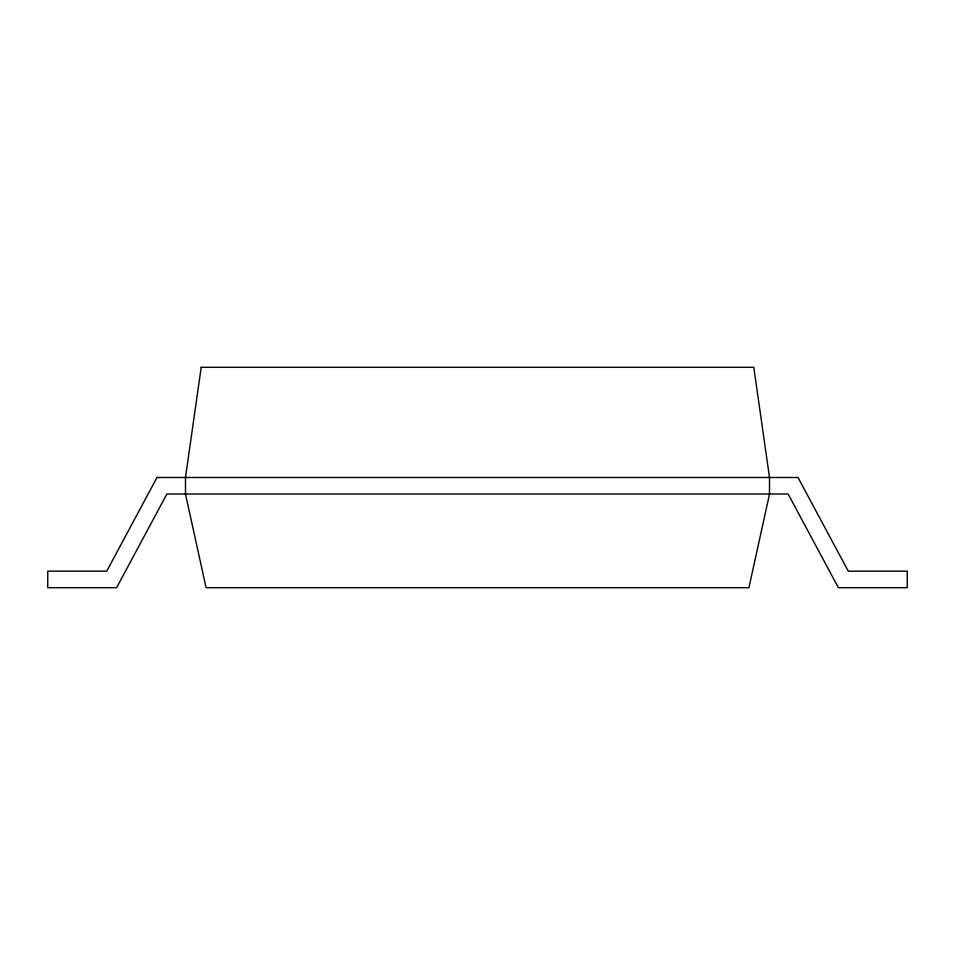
<?xml version="1.0" encoding="UTF-8"?>
<svg xmlns="http://www.w3.org/2000/svg" width="955" height="955" viewBox="0 0 955 955"><rect width="100%" height="100%" fill="white"/><g stroke="black" fill="none" stroke-linecap="round" stroke-linejoin="round"><path stroke-width="1.43" d="M201.207 367.305L185.485 477.5L185.485 494.033L206.077 587.695L748.923 587.695L769.515 494.033L769.515 477.5L753.793 367.305L201.207 367.305M156.978 477.5L106.733 571.162L47.75 571.162L47.75 587.695L116.617 587.695L166.862 494.033L788.138 494.033L838.383 587.695L907.25 587.695L907.25 571.162L848.267 571.162L798.022 477.5L156.978 477.5"/></g></svg>
